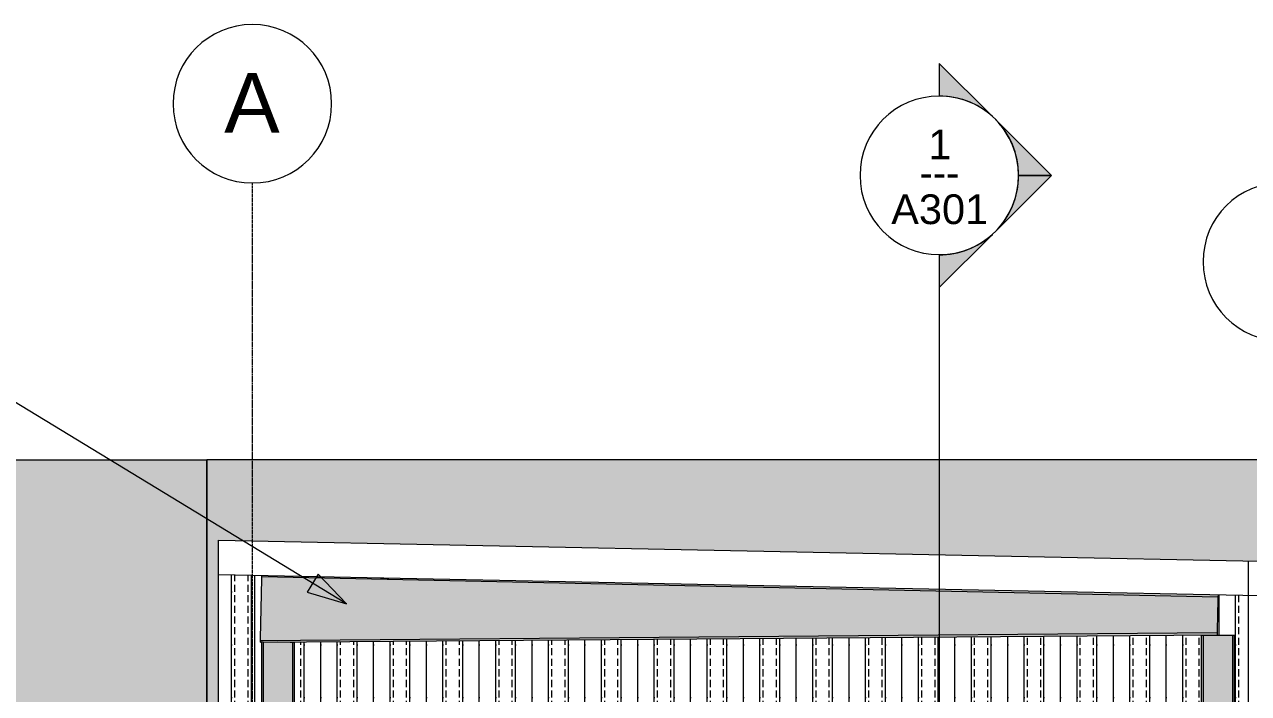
# Model space of a CAD drawing. Header units: inches. Extents: x -4221 to 4009, y -195 to 396.
# Drawn here: x -858.2 to -487.6, y 193.3 to 395.8 of the extents above; entities that cross this region are included whole.
import ezdxf

# ---------------------------------------------------------------- set-up
doc = ezdxf.new("R2010")
doc.units = ezdxf.units.IN
doc.header["$MEASUREMENT"] = 0
doc.linetypes.add('Grid Line 1_2_', pattern=[0.875, 0.5, -0.125, 0.125, -0.125])
for name, color, linetype, lineweight in [('A-ROOF', 132, 'Continuous', 13), ('A-WALL', 113, 'Continuous', 13), ('A-WALL-1', 10, 'Continuous', 13), ('A-WALL-4', 173, 'Continuous', 13), ('A-WALL-PATT-1', 10, 'Continuous', 13), ('A-WALL-PATT-4', 111, 'Continuous', 9), ('G-ANNO-SYMB-1', 111, 'Continuous', 9), ('G-ANNO-TEXT', 231, 'Continuous', 9), ('S-BEAM', 12, 'Continuous', 13), ('S-BEAM-3', 12, 'Continuous', 9), ('S-COLS', 52, 'Continuous', 13), ('S-COLS-5', 52, 'Continuous', 9), ('S-GRID-1', 1, 'Grid Line 1_2_', 9), ('S-GRID-IDEN', 1, 'Continuous', 9)]:
    doc.layers.add(name, color=color, linetype=linetype, lineweight=lineweight)
doc.styles.add('Arial', font='arial.ttf', dxfattribs={"height": 18})
doc.styles.add('Arial_1', font='arial.ttf', dxfattribs={"height": 9})
doc.styles.add('Century Gothic_1', font='ufonts.com_century-gothic.ttf', dxfattribs={"height": 9})
pattern_1 = [(90, (-469.522, 0), (-16, 1e-15), [16, 0, 0, 0]), (90, (-475.522, 0), (-16, 1e-15), [16, 0, 0, 0]), (90, (-474.522, 0), (-16, 1e-15), [2.143, -13.857]), (90, (-480.522, 0), (-16, 1e-15), [16, 0, 0, 0]), (90, (-474.522, 3.214), (-16, 1e-15), [2.143, -13.857]), (90, (-474.522, 6.429), (-16, 1e-15), [2.143, -13.857]), (90, (-474.522, 9.643), (-16, 1e-15), [2.143, -13.857]), (90, (-474.522, 12.857), (-16, 1e-15), [2.143, -13.857]), (90, (-470.522, 0), (-16, 1e-15), [2.143, -13.857]), (90, (-470.522, 3.214), (-16, 1e-15), [2.143, -13.857]), (90, (-470.522, 6.429), (-16, 1e-15), [2.143, -13.857]), (90, (-470.522, 9.643), (-16, 1e-15), [2.143, -13.857]), (90, (-470.522, 12.857), (-16, 1e-15), [2.143, -13.857])]

# ---------------------------------------------------------------- blocks, each defined once
blk = doc.blocks.new('Walls 1 - Walls 1-1277454-BUILDING ELEVATION - WEST')
at = {"layer": 'A-WALL-1'}
h = blk.add_hatch(color=256, dxfattribs=at)
h.paths.add_polyline_path([(-11911.21, -96), (-11829.4, -96), (-11829.4, -84), (-11816.4, -84), (-11816.4, -72), (-11911.21, -72)], flags=0)
h.paths.add_polyline_path([(-11911.21, 0), (-11813.9, 0), (-11813.87, 41.44), (-11813.74, 41.7), (-11813.68, 41.78), (-11813.52, 41.9), (-11813.34, 41.97), (-11813.15, 42), (-11774.15, 42), (-11774.15, 264), (-11911.21, 264), (-11911.21, 70.14)], flags=0)
h.paths.add_polyline_path([(-11812.4, 0), (-11775.65, 0), (-11775.65, 16), (-11812.4, 16), (-11812.4, 2.13)], flags=0)
h.paths.add_polyline_path([(-11812.4, 17.5), (-11775.65, 17.5), (-11775.65, 40.5), (-11812.4, 40.5), (-11812.4, 18.13)], flags=0)
at = {"layer": 'A-WALL-4'}
for p in [(-11911.21, 264), (-11774.15, 42)]:
    blk.add_line(p, (-11774.15, 264), dxfattribs=at)
blk = doc.blocks.new('Z-Girder - Z-Girder-1383074-BUILDING ELEVATION - WEST')
at = {"layer": 'S-BEAM-3'}
blk.add_hatch(color=256, dxfattribs=at).paths.add_polyline_path([(-11719.06, 228.14), (-11719.08, 228.18), (-11719.62, 228.15)], flags=0)
blk.add_line((-11721.45, 228.19), (-11719.06, 228.14), dxfattribs=at)
blk.add_arc((-11721.43, 228.37), 0.188, 223.6792, 262.9101, dxfattribs=at)
blk = doc.blocks.new('Section - Section Head - Filled-22785-BUILDING ELEVATION - WEST')
at = {"layer": 'G-ANNO-SYMB-1'}
h = blk.add_hatch(color=256, dxfattribs=at)
edge = h.paths.add_edge_path(flags=0)
edge.add_arc((-11552.4, 350.12), 24.03, 47.9216, 90)
edge.add_line((-11552.4, 374.15), (-11552.4, 384.06))
edge.add_line((-11552.4, 384.06), (-11536.29, 367.95))
h = blk.add_hatch(color=256, dxfattribs=at)
edge = h.paths.add_edge_path(flags=0)
edge.add_line((-11535.42, 367.09), (-11518.45, 350.12))
edge.add_line((-11518.45, 350.12), (-11528.4, 350.12))
edge.add_arc((-11552.4, 350.12), 24, 360, 405)
h = blk.add_hatch(color=256, dxfattribs=at)
edge = h.paths.add_edge_path(flags=0)
edge.add_arc((-11552.4, 350.12), 24, 315, 360)
edge.add_line((-11528.4, 350.12), (-11518.45, 350.12))
edge.add_line((-11518.45, 350.12), (-11535.42, 333.14))
h = blk.add_hatch(color=256, dxfattribs=at)
edge = h.paths.add_edge_path(flags=0)
edge.add_line((-11536.29, 332.28), (-11552.4, 316.17))
edge.add_line((-11552.4, 316.17), (-11552.4, 326.08))
edge.add_arc((-11552.4, 350.12), 24.03, 270, 312.0784)
for p, q in [((-11536.29, 367.95), (-11552.4, 384.06)), ((-11552.4, 384.06), (-11552.4, 374.15)), ((-11518.45, 350.12), (-11535.42, 367.09)), ((-11535.42, 333.14), (-11518.45, 350.12)), ((-11528.4, 350.12), (-11518.45, 350.12)), ((-11518.45, 350.12), (-11528.4, 350.12)), ((-11552.4, 316.17), (-11536.29, 332.28)), ((-11552.4, 326.08), (-11552.4, 316.17))]:
    blk.add_line(p, q, dxfattribs=at)
for centre, radius, start, end in [((-11552.4, 350.15), 24, 90, 270), ((-11552.4, 350.15), 24, 270, 90), ((-11552.4, 350.12), 24.03, 47.9216, 90), ((-11552.4, 350.12), 24, 360, 45), ((-11552.4, 350.12), 24, 315, 360), ((-11552.4, 350.12), 24.03, 270, 312.0784)]:
    blk.add_arc(centre, radius, start, end, dxfattribs=at)
blk = doc.blocks.new('Grid - Grid Head - Circle-50561-BUILDING ELEVATION - WEST')
at = {"layer": 'S-GRID-IDEN'}
for start, end in [(360, 180), (180, 360)]:
    blk.add_arc((-10800.4, 371.84), 24, start, end, dxfattribs=at)

msp = doc.modelspace()

# ---------------------------------------------------------------- hatches: boundary and pattern name
at = {"layer": 'A-WALL-PATT-1'}
h = msp.add_hatch(color=256, dxfattribs=at)
h.paths.add_polyline_path([(-788.61, -0.13), (-787.21, -0.13), (-787.21, 0), (-797.21, 0), (-797.21, -0.13), (-792.71, -0.13)], flags=0)
h.paths.add_polyline_path([(-802.96, 0), (-799.46, 0), (-799.46, 16), (-802.96, 16), (-802.96, 6.13)], flags=0)
h.paths.add_polyline_path([(-802.96, 17.5), (-799.46, 17.5), (-799.46, 39.61), (-800.69, 39.64), (-800.84, 39.74), (-800.89, 39.8), (-800.89, 40.2), (-800.72, 40.35), (-800.54, 40.38), (-800.33, 40.39), (-799.46, 40.39), (-799.46, 40.5), (-802.96, 40.5), (-802.96, 22.13)], flags=0)
h.paths.add_polyline_path([(-800.54, 39.68), (-800.56, 39.72), (-800.54, 39.68)], flags=0)
h.paths.add_polyline_path([(-799.96, 39.8), (-799.99, 40.1), (-800.02, 39.99), (-799.99, 39.9)], flags=0)
h.paths.add_polyline_path([(-800.36, 42), (-799.46, 42), (-799.46, 239.72), (-79.22, 225.18), (-79.22, 264), (-252.71, 264), (-252.71, 241.42), (-251.71, 241.4), (-251.71, 240.29), (-252.71, 240.29), (-252.71, 238.86), (-251.71, 238.85), (-251.71, 238.5), (-252.71, 238.5), (-252.71, 236.46), (-250.71, 236.46), (-250.71, 231.88), (-296.5, 231.88), (-296.5, 236.46), (-294.5, 236.46), (-294.5, 264), (-406.5, 264), (-406.5, 244.42), (-405.5, 244.4), (-405.5, 243.29), (-406.5, 243.29), (-406.5, 241.86), (-405.5, 241.85), (-405.5, 241.5), (-406.5, 241.5), (-406.5, 239.46), (-404.5, 239.46), (-404.5, 234.88), (-450.28, 234.88), (-450.28, 239.46), (-448.28, 239.46), (-448.28, 264), (-802.96, 264), (-802.96, 42)], flags=0)
h.paths.add_polyline_path([(166.17, 114), (170.79, 114), (170.79, 124), (328.19, 124), (328.19, 264), (-23.59, 264), (-23.59, 224.06), (166.17, 220.22), (166.17, 118.12)], flags=0)
h.paths.add_polyline_path([(-142.74, 228.87), (-142.74, 233.46), (-140.74, 233.46), (-140.74, 262.87), (-137.75, 262.87), (-137.75, 263.23), (-101.95, 263.23), (-101.95, 262.87), (-98.96, 262.87), (-98.96, 238.42), (-97.96, 238.4), (-97.96, 237.29), (-98.96, 237.29), (-98.96, 235.86), (-97.96, 235.85), (-97.96, 235.5), (-98.96, 235.5), (-98.96, 233.46), (-96.96, 233.46), (-96.96, 228.87), (-133.96, 228.87)], flags=0)
at = {"layer": 'A-WALL-PATT-4'}
h = msp.add_hatch(dxfattribs=at)
h.set_pattern_fill('FP_11', color=256, style=0, pattern_type=2)
h.set_pattern_definition(pattern_1)
h.paths.add_polyline_path([(-788.58, 0), (-788.58, 16), (-799.46, 16), (-799.46, 0)], flags=0)
h.paths.add_polyline_path([(-799.46, 17.5), (-788.58, 17.5), (-788.58, 40.5), (-799.46, 40.5), (-799.46, 22.13)], flags=0)
h.paths.add_polyline_path([(-797.12, 42), (-788.58, 42), (-788.58, 229), (-799.46, 229.22), (-799.46, 42)], flags=0)
h = msp.add_hatch(dxfattribs=at)
h.set_pattern_fill('FP_11', color=256, style=0, pattern_type=2)
h.set_pattern_definition(pattern_1)
h.paths.add_polyline_path([(-788.58, 0), (-786.45, 0), (-786.45, 16), (-788.58, 16), (-788.58, 6.13)], flags=0)
h.paths.add_polyline_path([(-540.73, 0), (-534.95, 0), (-534.92, 42), (-534.55, 42), (-534.39, 42.08), (-534.2, 42.11), (-534, 42.08), (-533.82, 42), (-533.45, 42), (-533.45, 0), (-501.81, 0), (-501.79, 210.94), (-491.83, 210.94), (-491.83, 0), (-487.58, 0), (-487.58, 222.92), (-496.82, 223.11), (-497.06, 211.04), (-780.89, 208.85), (-776.47, 208.76), (-776.47, 42), (-774.02, 42), (-774.02, 84), (-734.02, 84), (-734.02, 0), (-729.21, 0), (-729.21, 96), (-710.33, 96), (-710.33, 144), (-566.33, 144), (-566.33, 0)], flags=0)
h.paths.add_polyline_path([(-776.47, 0), (-774.02, 0), (-774.02, 16), (-776.47, 16), (-776.47, 6.13)], flags=0)
h.paths.add_polyline_path([(-786.45, 17.5), (-786.45, 17.5), (-786.45, 40.5), (-788.58, 40.5), (-788.58, 17.5), (-787.38, 17.5)], flags=0)
h.paths.add_polyline_path([(-774.02, 17.5), (-774.02, 40.5), (-776.47, 40.5), (-776.47, 17.5), (-774.4, 17.5)], flags=0)
h.paths.add_polyline_path([(-788.58, 42), (-786.45, 42), (-786.45, 208.82), (-786.75, 208.82), (-786.36, 228.96), (-788.58, 229), (-788.58, 46.13)], flags=0)
at = {"layer": 'G-ANNO-TEXT'}
msp.add_hatch(color=256, dxfattribs=at).paths.add_polyline_path([(-760.73, 220.43), (-769.32, 229.41), (-772.66, 223.91)], flags=0)
at = {"layer": 'S-BEAM'}
for points in [[(-786.72, 209.88), (-497.03, 212.42), (-496.84, 221.77), (-786.36, 227.97), (-786.72, 209.9)], [(-496.83, 222.57), (-496.82, 223.11), (-786.34, 228.96), (-786.35, 228.65), (-501.79, 222.67)], [(-496.84, 221.77), (-496.83, 222.57), (-786.35, 228.63), (-786.35, 227.97), (-498.33, 221.8)], [(-786.75, 208.82), (-786.45, 208.82), (-786.45, 208.96), (-785.9, 208.95), (-785.89, 208.83), (-497.06, 211.04), (-497.05, 211.62), (-786.74, 209.2)]]:
    msp.add_hatch(color=256, dxfattribs=at).paths.add_polyline_path(points, flags=0)
h = msp.add_hatch(color=256, dxfattribs=at)
h.paths.add_polyline_path([(-497.05, 211.73), (-497.05, 211.73), (-498.54, 211.73)], flags=0)
h.paths.add_polyline_path([(-786.74, 209.2), (-782.12, 209.24), (-497.05, 211.65), (-497.03, 212.42), (-786.72, 209.88), (-786.74, 209.22)], flags=0)
h.paths.add_polyline_path([(-596.6, 210.87), (-596.6, 210.87), (-595.9, 210.87)], flags=0)
at = {"layer": 'S-COLS'}
for points in [[(-786.45, -6), (-785.89, -6), (-785.9, 208.95), (-786.45, 208.96), (-786.45, 6.13)], [(-777.03, -6), (-776.47, -6), (-776.47, 208.76), (-777.03, 208.77), (-777.03, 6.13)], [(-501.25, -6), (-501.25, 210.94), (-501.81, 210.94), (-501.81, -6)], [(-500.73, -0.13), (-500.56, -0.13), (-500.56, 210.94), (-501.25, 210.94), (-501.25, -0.13), (-500.9, -0.13)], [(-500.56, -0.13), (-493.08, -0.13), (-493.08, 210.94), (-500.56, 210.94), (-500.56, 6.13)], [(-492.88, -0.13), (-492.38, -0.13), (-492.38, 210.94), (-493.08, 210.94), (-493.07, -0.13)], [(-491.83, -6), (-491.83, 210.94), (-492.38, 210.94), (-492.38, -6)]]:
    msp.add_hatch(color=256, dxfattribs=at).paths.add_polyline_path(points, flags=0)
h = msp.add_hatch(color=256, dxfattribs=at)
h.paths.add_polyline_path([(-785.47, -0.13), (-785.2, -0.13), (-785.21, 16), (-785.89, 16), (-785.88, -0.13), (-785.54, -0.13)], flags=0)
h.paths.add_polyline_path([(-785.85, 17.5), (-785.2, 17.5), (-785.23, 40.5), (-785.89, 40.5), (-785.88, 17.5)], flags=0)
h.paths.add_polyline_path([(-785.81, 42), (-785.2, 42), (-785.2, 208.83), (-785.9, 208.82), (-785.85, 42), (-785.84, 42)], flags=0)
h = msp.add_hatch(color=256, dxfattribs=at)
h.paths.add_polyline_path([(-777.72, -0.13), (-777.72, 16), (-785.2, 16), (-785.2, -0.13), (-777.72, -0.13)], flags=0)
h.paths.add_polyline_path([(-785.2, 17.5), (-777.72, 17.5), (-777.72, 40.5), (-785.2, 40.5), (-785.2, 17.5)], flags=0)
h.paths.add_polyline_path([(-780.89, 42), (-777.72, 42), (-777.72, 208.78), (-781.46, 208.86), (-785.2, 208.82), (-785.2, 42)], flags=0)
h = msp.add_hatch(color=256, dxfattribs=at)
h.paths.add_polyline_path([(-777.46, -0.13), (-777.03, -0.13), (-777.06, 16), (-777.72, 16), (-777.72, -0.13), (-777.54, -0.13)], flags=0)
h.paths.add_polyline_path([(-777.72, 17.5), (-777.03, 17.5), (-777.07, 40.5), (-777.72, 40.5), (-777.72, 22.13)], flags=0)
h.paths.add_polyline_path([(-777.23, 42), (-777.03, 42), (-777.07, 208.77), (-777.72, 208.78), (-777.7, 42), (-777.24, 42)], flags=0)

# ---------------------------------------------------------------- linework, layer by layer
at = {"layer": 'A-ROOF'}
for p, q in [((-799.46, 229.22), (-799.46, 239.72)), ((-799.46, 239.72), (166.17, 220.22)), ((-487.58, 222.92), (-487.58, 233.43)), ((-75.08, 214.59), (-799.46, 229.22))]:
    msp.add_line(p, q, dxfattribs=at)
at = {"layer": 'A-WALL'}
for p, q in [((-799.46, 42), (-799.46, 229.22)), ((-788.58, 229), (-788.58, 42)), ((-487.58, -30), (-487.58, 222.92))]:
    msp.add_line(p, q, dxfattribs=at)
at = {"layer": 'A-WALL-4'}
for p, q in [((-448.28, 264), (-802.96, 264)), ((-802.96, 264), (-802.96, 42))]:
    msp.add_line(p, q, dxfattribs=at)
at = {"layer": 'G-ANNO-SYMB-1'}
msp.add_line((-581.21, 326.12), (-581.21, -185.81), dxfattribs=at)
at = {"layer": 'G-ANNO-TEXT'}
for p, q in [((-760.73, 220.43), (-898.75, 304.31)), ((-769.32, 229.41), (-772.66, 223.91)), ((-760.73, 220.43), (-769.32, 229.41)), ((-772.66, 223.91), (-760.73, 220.43))]:
    msp.add_line(p, q, dxfattribs=at)
at = {"layer": 'S-BEAM-3'}
for p, q in [((-786.72, 209.88), (-786.36, 227.97)), ((-786.36, 227.97), (-786.35, 228.65)), ((-786.35, 228.65), (-786.34, 228.96)), ((-786.35, 228.65), (-496.83, 222.57)), ((-496.83, 222.57), (-496.84, 221.77)), ((-496.82, 223.11), (-496.83, 222.57)), ((-496.84, 221.77), (-497.03, 212.42)), ((-497.05, 211.62), (-786.74, 209.2)), ((-497.05, 211.62), (-497.06, 211.04)), ((-497.03, 212.42), (-497.05, 211.62)), ((-786.75, 208.82), (-786.74, 209.2)), ((-786.75, 208.82), (-786.45, 208.82)), ((-786.74, 209.2), (-786.72, 209.88)), ((-785.9, 208.83), (-497.06, 211.04))]:
    msp.add_line(p, q, dxfattribs=at)
at = {"layer": 'S-COLS-5'}
for p, q in [((-786.45, 208.96), (-785.9, 208.95)), ((-786.45, 208.96), (-786.45, -6)), ((-785.9, 208.95), (-785.89, -6)), ((-781.46, 208.86), (-777.72, 208.78)), ((-777.03, 208.77), (-776.47, 208.76)), ((-777.03, 208.77), (-777.03, -6)), ((-776.47, -6), (-776.47, 208.76)), ((-501.81, 210.94), (-501.25, 210.94)), ((-501.81, -6), (-501.81, 210.94)), ((-501.25, 210.94), (-500.56, 210.94)), ((-501.25, -6), (-501.25, 210.94)), ((-500.56, 210.94), (-493.08, 210.94)), ((-493.08, 210.94), (-492.38, 210.94)), ((-492.38, 210.94), (-491.83, 210.94)), ((-492.38, -6), (-492.38, 210.94)), ((-491.83, -6), (-491.83, 210.94))]:
    msp.add_line(p, q, dxfattribs=at)
at = {"layer": 'S-COLS-5', "flags": 128}
msp.add_lwpolyline([(-777.72, 208.78), (-777.46, 208.78), (-777.24, 208.77), (-777.09, 208.77), (-777.03, 208.77)], dxfattribs=at)
at = {"layer": 'S-GRID-1'}
msp.add_line((-789.21, -92), (-789.21, 347.84), dxfattribs=at)

# ---------------------------------------------------------------- block references
at = {"layer": 'A-WALL-4'}
msp.add_blockref('Walls 1 - Walls 1-1277454-BUILDING ELEVATION - WEST', (10971.19, 0), dxfattribs=at)
at = {"layer": 'G-ANNO-SYMB-1'}
msp.add_blockref('Section - Section Head - Filled-22785-BUILDING ELEVATION - WEST', (10971.19, 0), dxfattribs=at)
at = {"layer": 'S-BEAM-3'}
msp.add_blockref('Z-Girder - Z-Girder-1383074-BUILDING ELEVATION - WEST', (10971.19, 0), dxfattribs=at)
at = {"layer": 'S-GRID-IDEN'}
for p in [(10011.19, 0), (10323.06, -47.84)]:
    msp.add_blockref('Grid - Grid Head - Circle-50561-BUILDING ELEVATION - WEST', p, dxfattribs=at)

# ---------------------------------------------------------------- texts
at = {"layer": 'G-ANNO-SYMB-1', "char_height": 9, "attachment_point": 1}
for s, insert, width, style in [('1', (-584.53, 364.02), 8.484, 'Arial_1'), ('---', (-587.18, 355.52), 15.453, 'Century Gothic_1'), ('A301', (-595.77, 344.39), 35.754, 'Arial_1')]:
    msp.add_mtext(s, dxfattribs=dict(at, insert=insert, width=width, style=style))
at = {"layer": 'S-GRID-IDEN', "insert": (-797.72, 381.12), "char_height": 18, "width": 20.301, "attachment_point": 1, "style": 'Arial'}
msp.add_mtext('A', dxfattribs=at)

doc.saveas('drawing.dxf')
